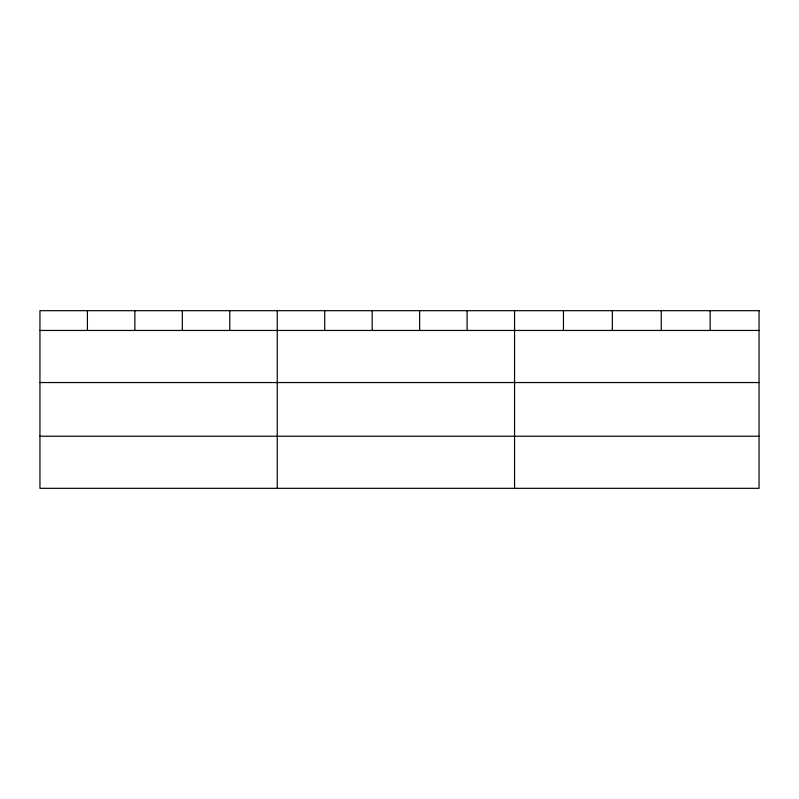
<?xml version="1.0" encoding="UTF-8"?>
<svg xmlns="http://www.w3.org/2000/svg" width="799" height="799" viewBox="0 0 799 799"><rect width="100%" height="100%" fill="white"/><g stroke="black" fill="none" stroke-linecap="round" stroke-linejoin="round"><path stroke-width="1.2" d="M39.95 330.456L759.05 330.456M39.95 382.551L759.05 382.551M39.95 436.224L759.05 436.224M710.151 310.681L710.151 330.456M661.252 310.681L661.252 330.456M612.354 310.681L612.354 330.456M563.455 310.681L563.455 330.456M514.556 310.681L514.556 488.319M467.095 310.681L467.095 330.456M419.635 310.681L419.635 330.456M372.174 310.681L372.174 330.456M324.714 310.681L324.714 330.456M277.253 310.681L277.253 488.319M229.792 310.681L229.792 330.456M182.332 310.681L182.332 330.456M134.871 310.681L134.871 330.456M87.411 310.681L87.411 330.456M759.05 310.681L39.95 310.681L39.95 488.319L759.05 488.319L759.05 310.681"/></g></svg>
